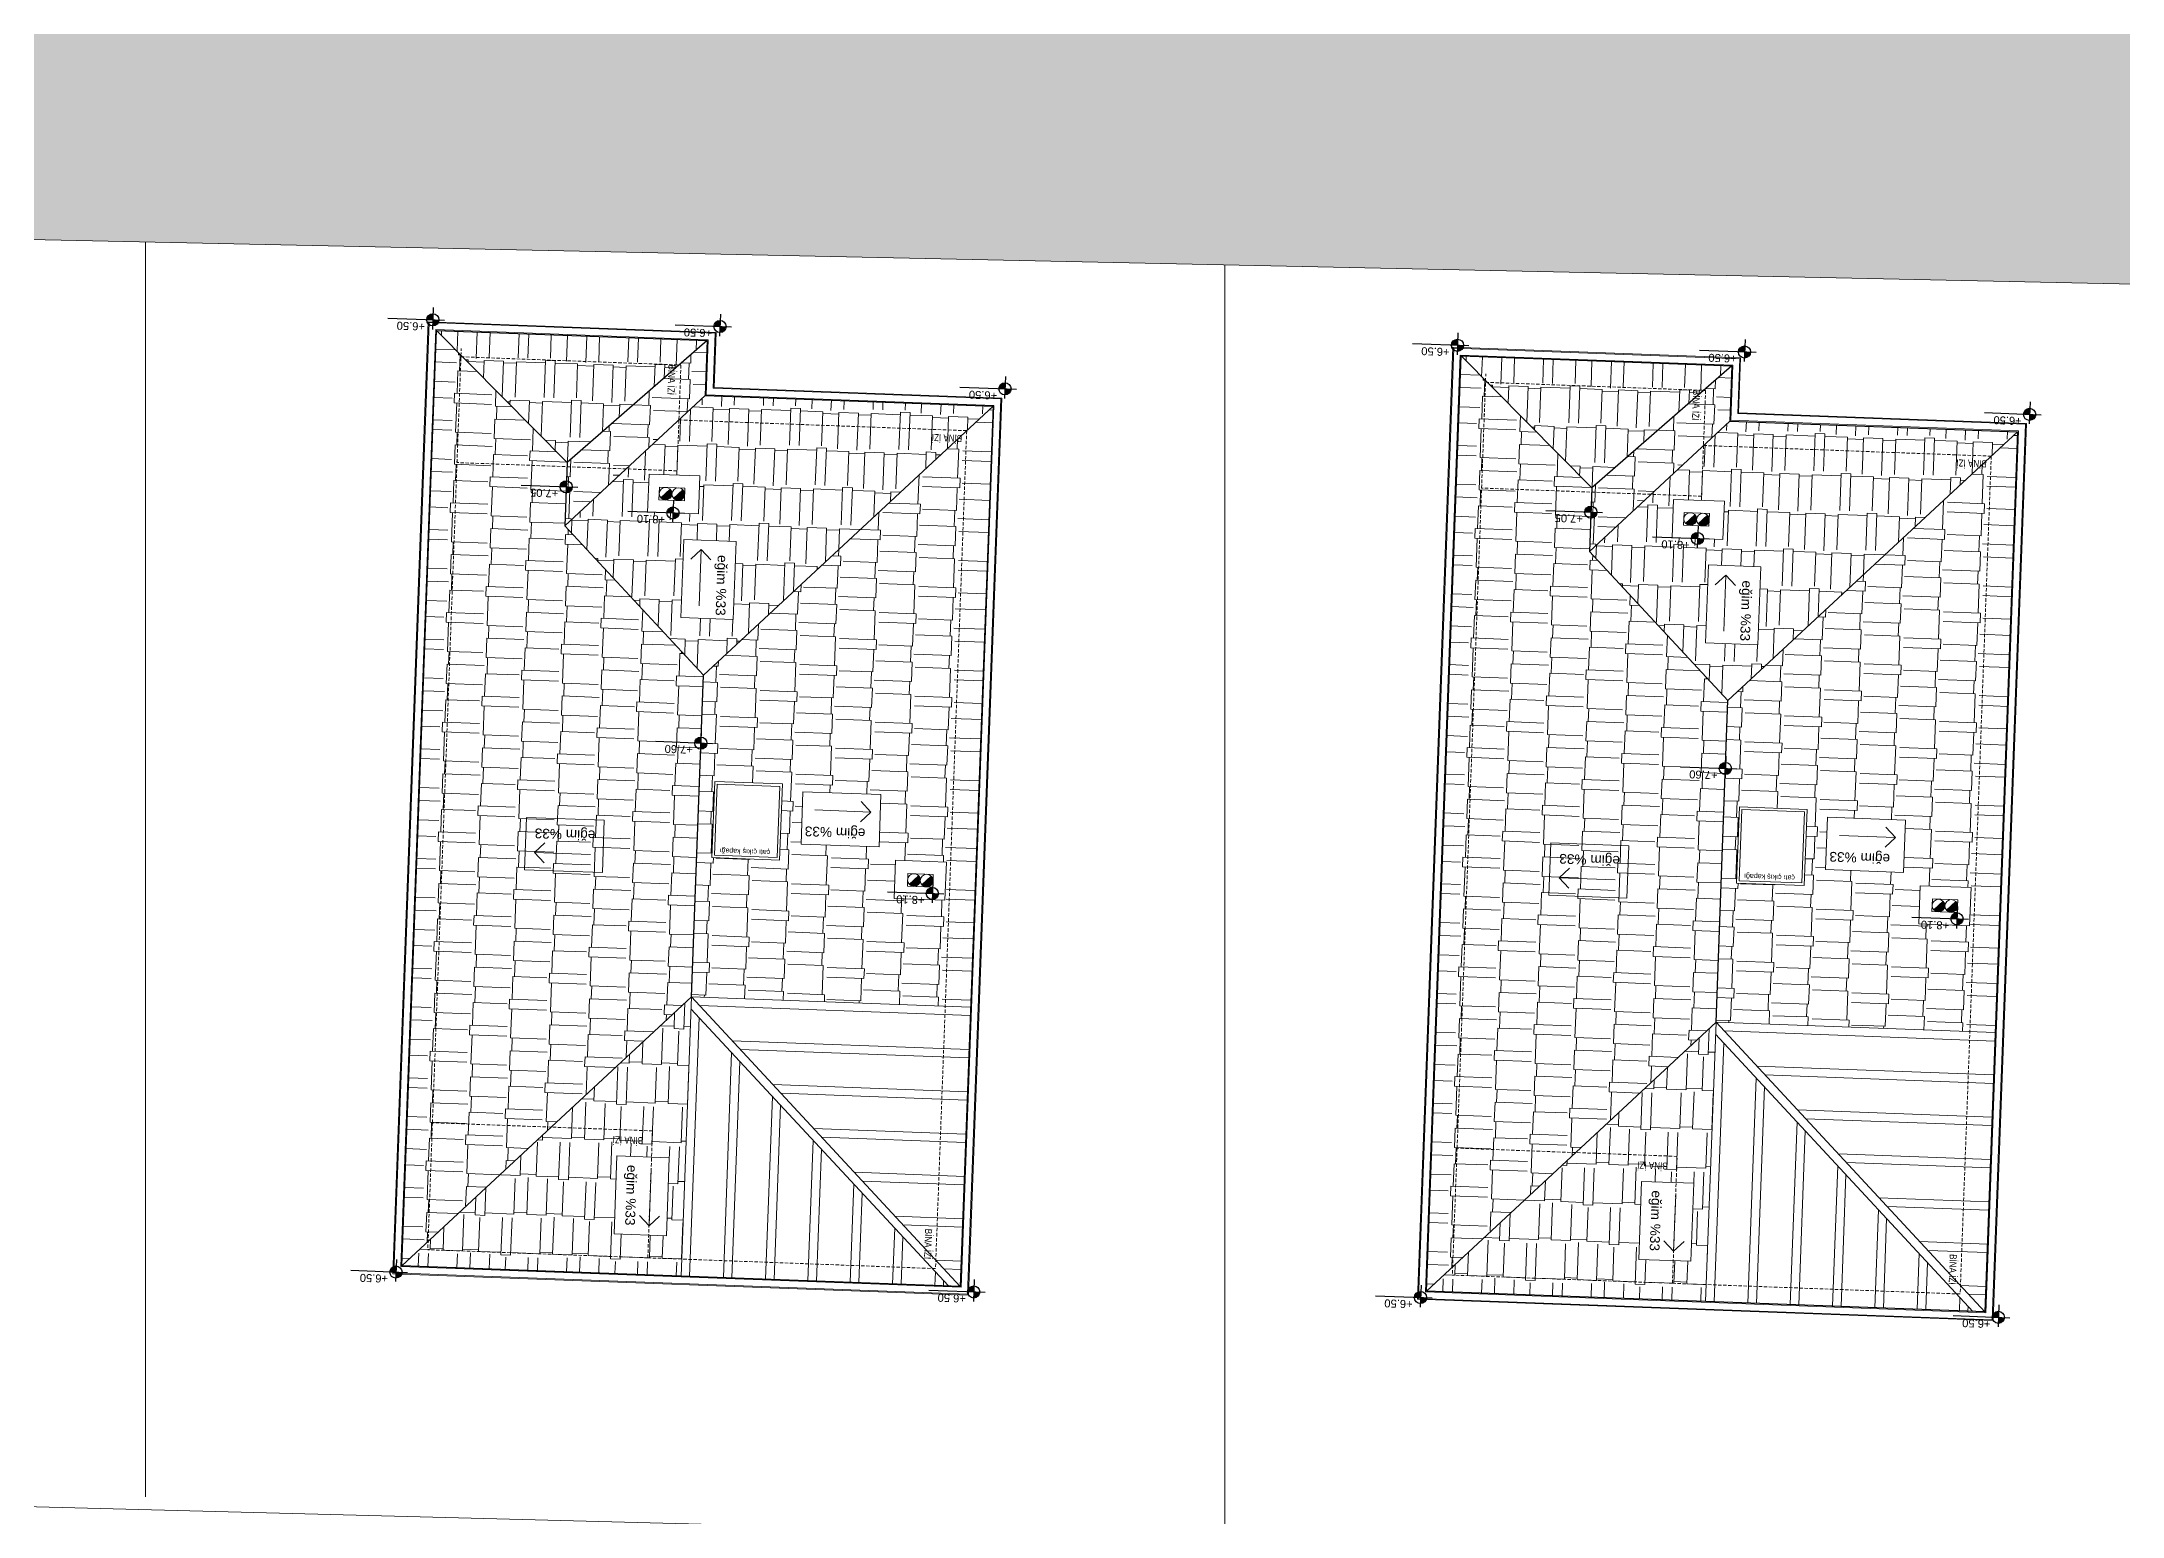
# Model space of a CAD drawing. Header units: centimetres. Extents: x 63871 to 181827, y -95930 to 42199.
# Drawn here: x 173357 to 175814, y -27745 to -26004 of the extents above; entities that cross this region are included whole.
import ezdxf
from ezdxf.enums import TextEntityAlignment as Align

# ---------------------------------------------------------------- set-up
doc = ezdxf.new("R2010")
doc.units = ezdxf.units.CM
doc.linetypes.add('11-021_500-SatisOfisi_220512$0${ Diamond }', pattern=[12, 4, -2, 2, 2, -2])
for name, color, linetype, lineweight in [('A-AREA-IDEN', 7, 'Continuous', 9), ('ARA SINIRLAR', 225, 'Continuous', 15), ('ARM_Pen_No__252', 8, 'Continuous', 18), ('Baca', 82, 'Continuous', 9), ('İz DÜŞÜMÜ', 7, '11-021_500-SatisOfisi_220512$0${ Diamond }', 18), ('OLUK', 222, 'Continuous', 15), ('TARAMA', 251, 'Continuous', 5), ('Çatı', 144, 'Continuous', 30)]:
    doc.layers.add(name, color=color, linetype=linetype, lineweight=lineweight)
doc.layers.add('KOT', color=171, linetype='Continuous')
doc.styles.add('Arial', font='Arial.ttf', dxfattribs={"height": 250})
doc.styles.add('Arial_1', font='Arial.ttf', dxfattribs={"height": 300})
doc.styles.add('MtXpl_Arial_Narrow_1', font='')
doc.styles.get('MtXpl_Arial_Narrow_1').set_extended_font_data('Arial Narrow')
pattern_1 = [(177.87319, (371848.01, 1588.15), (-98.784803, -42.082955), [22.86, -19.05, 26.67, -11.43, 34.29, -15.24]), (177.87319, (371825.095, 1587.095), (-98.784803, -42.082955), [19.05, -72.39, 15.24, -22.86]), (177.87319, (371779.583, 1593.55), (-98.784803, -42.082955), [11.43, -118.11]), (267.87319, (371848.01, 1588.15), (30.6659616, -46.8903553), [43.815, -139.065]), (267.87319, (371825.166, 1589), (30.6659616, -46.8903553), [42.8625, -140.0175]), (267.87319, (371806.13, 1589.706), (30.6659616, -46.8903553), [40.005, -142.875]), (267.87319, (371779.583, 1593.55), (30.6659616, -46.8903553), [43.815, -139.065]), (267.87319, (371768.16, 1593.975), (30.6659616, -46.8903553), [43.815, -139.065]), (267.87319, (371733.79, 1592.392), (30.6659616, -46.8903553), [41.91, -140.97])]
pattern_2 = [(87.87319, (371848.01, 1588.15), (-42.082955, 98.784803), [22.86, -19.05, 26.67, -11.43, 34.29, -15.24]), (87.87319, (371846.955, 1611.065), (-42.082955, 98.784803), [19.05, -72.39, 15.24, -22.86]), (87.87319, (371853.41, 1656.577), (-42.082955, 98.784803), [11.43, -118.11]), (177.87319, (371848.01, 1588.15), (-46.8903553, -30.6659616), [43.815, -139.065]), (177.87319, (371848.858, 1610.995), (-46.8903553, -30.6659616), [42.8625, -140.0175]), (177.87319, (371849.565, 1630.03), (-46.8903553, -30.6659616), [40.005, -142.875]), (177.87319, (371853.41, 1656.577), (-46.8903553, -30.6659616), [43.815, -139.065]), (177.87319, (371853.835, 1668), (-46.8903553, -30.6659616), [43.815, -139.065]), (177.87319, (371852.252, 1702.37), (-46.8903553, -30.6659616), [41.91, -140.97])]
pattern_3 = [(177.87319, (373057.833, 1558.112), (-98.784803, -42.082955), [22.86, -19.05, 26.67, -11.43, 34.29, -15.24]), (177.87319, (373034.92, 1557.057), (-98.784803, -42.082955), [19.05, -72.39, 15.24, -22.86]), (177.87319, (372989.407, 1563.513), (-98.784803, -42.082955), [11.43, -118.11]), (267.87319, (373057.833, 1558.112), (30.6659616, -46.8903553), [43.815, -139.065]), (267.87319, (373034.99, 1558.96), (30.6659616, -46.8903553), [42.8625, -140.0175]), (267.87319, (373015.952, 1559.668), (30.6659616, -46.8903553), [40.005, -142.875]), (267.87319, (372989.407, 1563.513), (30.6659616, -46.8903553), [43.815, -139.065]), (267.87319, (372977.984, 1563.937), (30.6659616, -46.8903553), [43.815, -139.065]), (267.87319, (372943.612, 1562.354), (30.6659616, -46.8903553), [41.91, -140.97])]
pattern_4 = [(87.87319, (373057.833, 1558.112), (-42.082955, 98.784803), [22.86, -19.05, 26.67, -11.43, 34.29, -15.24]), (87.87319, (373056.78, 1581.027), (-42.082955, 98.784803), [19.05, -72.39, 15.24, -22.86]), (87.87319, (373063.234, 1626.54), (-42.082955, 98.784803), [11.43, -118.11]), (177.87319, (373057.833, 1558.112), (-46.8903553, -30.6659616), [43.815, -139.065]), (177.87319, (373058.682, 1580.957), (-46.8903553, -30.6659616), [42.8625, -140.0175]), (177.87319, (373059.39, 1599.993), (-46.8903553, -30.6659616), [40.005, -142.875]), (177.87319, (373063.234, 1626.54), (-46.8903553, -30.6659616), [43.815, -139.065]), (177.87319, (373063.658, 1637.96), (-46.8903553, -30.6659616), [43.815, -139.065]), (177.87319, (373062.075, 1672.334), (-46.8903553, -30.6659616), [41.91, -140.97])]

# ---------------------------------------------------------------- blocks, each defined once
blk = doc.blocks.new('afadfa')
at = {"layer": 'Baca'}
h = blk.add_hatch(color=0, dxfattribs=at)
h.dxf.hatch_style = 1
h.paths.add_polyline_path([(525548.6, 4261233.8, 0.670516), (525535.8, 4261228.6, 0.199315), (525538, 4261223.2)])
h = blk.add_hatch(color=0, dxfattribs=at)
h.dxf.hatch_style = 1
h.paths.add_polyline_path([(525563.7, 4261233.8, 0.675614), (525550.8, 4261228.6, 0.202965), (525553, 4261223.2)])
for p, q in [((525538, 4261223.2), (525548.6, 4261233.8)), ((525553, 4261223.2), (525563.7, 4261233.8))]:
    blk.add_line(p, q, dxfattribs=at)
blk.add_lwpolyline([(525535.8, 4261236.1), (525565.8, 4261236), (525565.8, 4261221), (525535.8, 4261221.1)], close=True, dxfattribs=at)
for centre in [(525543.3, 4261228.6), (525558.3, 4261228.6)]:
    blk.add_circle(centre, 7.5, dxfattribs=at)

msp = doc.modelspace()

# ---------------------------------------------------------------- hatches: boundary and pattern name
at = {"layer": 'ARM_Pen_No__252'}
h = msp.add_hatch(dxfattribs=at)
h.set_pattern_fill('AR-HBONE', color=256, scale=0.51)
h.set_pattern_definition([(45, (0, -50000), (0, 73.27889), [155.448, -51.816]), (135, (36.64, -49963.36), (7e-15, 73.27889), [155.448, -51.816])])
h.paths.add_polyline_path([(175831.7, -22792.7), (175698, -25837), (170756.8, -25732.5), (171754.5, -22792.7)], flags=16)
h.paths.add_polyline_path([(172826.5, -19554.1), (175594.7, -11397.4), (175086.1, -11173.9), (170154.1, -25719.7), (167433.7, -25662.2), (167268.2, -26108.9), (178575.2, -26347.5), (178595, -25898.2), (176249, -25848.6), (176859.4, -11953.3), (176318.3, -11715.5), (176016.1, -19117.2), (175993.1, -19117.2), (175975.4, -19521.1)])
h.paths.add_polyline_path([(175975.4, -19521.1), (172826.5, -19554.1), (171829.1, -22492.9), (175844.9, -22492.9)])

# ---------------------------------------------------------------- linework, layer by layer
at = {"layer": 'ARA SINIRLAR', "color": 5}
for p, q in [((178575.2, -26347.9), (167268.2, -26108.9)), ((173479.9, -26240.2), (173479.9, -27721.9)), ((174754.1, -26267.1), (174754.1, -27770.1)), ((166730, -27561.8), (178508.4, -27867.6))]:
    msp.add_line(p, q, dxfattribs=at)

# ---------------------------------------------------------------- wipeouts: each hides what was drawn before it
msp.add_wipeout([(175700.7, -26454.5), (175661.3, -27513.8), (174981.8, -27488.5), (175023.6, -26364.3), (175363.3, -26376.9), (175360.9, -26441.9)]).dxf.layer = 'OLUK'

# ---------------------------------------------------------------- next in the draw order: hatches: boundary and pattern name
at = {"layer": 'KOT'}
h = msp.add_hatch(color=256, dxfattribs=at)
h.dxf.hatch_style = 1
h.paths.add_polyline_path([(175021.7, -26361.9, 0.009987), (175021.7, -26362.2), (175028.9, -26362.4), (175029.2, -26355, 0.414214)])
h = msp.add_hatch(color=256, dxfattribs=at)
h.dxf.hatch_style = 1
h.paths.add_polyline_path([(175028.7, -26368.9, 0.402561), (175036.1, -26362.3), (175028.9, -26362)])
h = msp.add_hatch(color=256, dxfattribs=at)
h.dxf.hatch_style = 1
h.paths.add_polyline_path([(175360.8, -26369.7, 0.009987), (175360.8, -26370), (175367.9, -26370.3), (175368.2, -26362.8, 0.414214)])
h = msp.add_hatch(color=256, dxfattribs=at)
h.dxf.hatch_style = 1
h.paths.add_polyline_path([(175367.7, -26376.7, 0.402561), (175375.1, -26370.1), (175367.9, -26369.9)])
h = msp.add_hatch(color=256, dxfattribs=at)
h.dxf.hatch_style = 1
h.paths.add_polyline_path([(175697.3, -26443.4, 0.009987), (175697.3, -26443.7), (175704.5, -26444), (175704.7, -26436.5, 0.414214)])
h = msp.add_hatch(color=256, dxfattribs=at)
h.dxf.hatch_style = 1
h.paths.add_polyline_path([(175704.2, -26450.4, 0.402561), (175711.6, -26443.8), (175704.5, -26443.5)])
h = msp.add_hatch(color=256, dxfattribs=at)
h.dxf.hatch_style = 1
h.paths.add_polyline_path([(175179.3, -26558.9, 0.009987), (175179.3, -26559.2), (175186.4, -26559.5), (175186.7, -26552, 0.414214)])
h = msp.add_hatch(color=256, dxfattribs=at)
h.dxf.hatch_style = 1
h.paths.add_polyline_path([(175186.2, -26565.9, 0.402561), (175193.6, -26559.3), (175186.4, -26559.1)])
h = msp.add_hatch(color=256, dxfattribs=at)
h.dxf.hatch_style = 1
h.paths.add_polyline_path([(175305.3, -26589.9, 0.009987), (175305.3, -26590.2), (175312.4, -26590.4), (175312.7, -26583, 0.414214)])
h = msp.add_hatch(color=256, dxfattribs=at)
h.dxf.hatch_style = 1
h.paths.add_polyline_path([(175312.2, -26596.9, 0.402561), (175319.6, -26590.3), (175312.4, -26590)])
h = msp.add_hatch(color=256, dxfattribs=at)
h.dxf.hatch_style = 1
h.paths.add_polyline_path([(175338.1, -26861.6, 0.009987), (175338.1, -26861.9), (175345.3, -26862.1), (175345.6, -26854.7, 0.414214)])
h = msp.add_hatch(color=256, dxfattribs=at)
h.dxf.hatch_style = 1
h.paths.add_polyline_path([(175345.1, -26868.6, 0.402561), (175352.5, -26862), (175345.3, -26861.7)])
h = msp.add_hatch(color=256, dxfattribs=at)
h.dxf.hatch_style = 1
h.paths.add_polyline_path([(175611.6, -27039.2, 0.009987), (175611.6, -27039.4), (175618.7, -27039.7), (175619, -27032.3, 0.414214)])
h = msp.add_hatch(color=256, dxfattribs=at)
h.dxf.hatch_style = 1
h.paths.add_polyline_path([(175618.5, -27046.2, 0.402561), (175625.9, -27039.6), (175618.7, -27039.3)])
h = msp.add_hatch(color=256, dxfattribs=at)
h.dxf.hatch_style = 1
h.paths.add_polyline_path([(174978.1, -27486.2, 0.009987), (174978.1, -27486.5), (174985.3, -27486.8), (174985.6, -27479.3, 0.414214)])
h = msp.add_hatch(color=256, dxfattribs=at)
h.dxf.hatch_style = 1
h.paths.add_polyline_path([(174985.1, -27493.2, 0.402561), (174992.5, -27486.6), (174985.3, -27486.3)])
h = msp.add_hatch(color=256, dxfattribs=at)
h.dxf.hatch_style = 1
h.paths.add_polyline_path([(175660.4, -27509.7, 0.009987), (175660.4, -27509.9), (175667.6, -27510.2), (175667.8, -27502.8, 0.414214)])
h = msp.add_hatch(color=256, dxfattribs=at)
h.dxf.hatch_style = 1
h.paths.add_polyline_path([(175667.3, -27516.7, 0.402561), (175674.7, -27510.1), (175667.6, -27509.8)])
at = {"layer": 'Çatı', "lineweight": 15}
h = msp.add_hatch(dxfattribs=at)
h.set_pattern_fill('AR-RSHKE', color=251, scale=0.15, angle=267.8732)
h.set_pattern_definition([(267.87319, (373057.833, 1558.112), (42.082955, -98.784803), [22.86, -19.05, 26.67, -11.43, 34.29, -15.24]), (267.87319, (373058.89, 1535.197), (42.082955, -98.784803), [19.05, -72.39, 15.24, -22.86]), (267.87319, (373052.433, 1489.686), (42.082955, -98.784803), [11.43, -118.11]), (357.87319, (373057.833, 1558.112), (46.8903553, 30.6659616), [43.815, -139.065]), (357.87319, (373056.985, 1535.268), (46.8903553, 30.6659616), [42.8625, -140.0175]), (357.87319, (373056.278, 1516.23), (46.8903553, 30.6659616), [40.005, -142.875]), (357.87319, (373052.433, 1489.686), (46.8903553, 30.6659616), [43.815, -139.065]), (357.87319, (373052.01, 1478.264), (46.8903553, 30.6659616), [43.815, -139.065]), (357.87319, (373053.59, 1443.89), (46.8903553, 30.6659616), [41.91, -140.97])])
h.paths.add_polyline_path([(175348.3, -26781.6), (175184.7, -26605.4), (175184.7, -26605.4), (175187.5, -26530.5), (175033.2, -26374.7), (174992.2, -27478.9), (175334.2, -27161.4)])
h = msp.add_hatch(dxfattribs=at)
h.set_pattern_fill('AR-RSHKE', color=251, scale=0.15, angle=177.8732)
h.set_pattern_definition(pattern_3)
h.paths.add_polyline_path([(175353, -26386.5), (175033.2, -26374.7), (175187.5, -26530.5)])
h.paths.add_polyline_path([(175304.8, -26412), (175303.2, -26453), (175318.4, -26453.6), (175320, -26412.5)], flags=24)
h = msp.add_hatch(dxfattribs=at)
h.set_pattern_fill('AR-RSHKE', color=251, scale=0.15, angle=447.8732)
h.set_pattern_definition(pattern_4)
h.paths.add_polyline_path([(175187.5, -26530.5), (175184.7, -26605.4), (175350.5, -26451.5), (175353, -26386.5)])
h.paths.add_polyline_path([(175304.8, -26412), (175303.2, -26453), (175318.4, -26453.6), (175320, -26412.5)], flags=25)
h = msp.add_hatch(dxfattribs=at)
h.set_pattern_fill('AR-RSHKE', color=251, scale=0.15, angle=177.8732)
h.set_pattern_definition(pattern_3)
h.paths.add_polyline_path([(175184.7, -26605.4), (175348.3, -26781.6), (175690.3, -26464.1), (175350.5, -26451.5)])
h.paths.add_polyline_path([(175282.5, -26589), (175284.1, -26544.1), (175344.1, -26546.3), (175342.4, -26591.3)], flags=16)
h.paths.add_polyline_path([(175295.9, -26574.5), (175296.5, -26559.5), (175326.5, -26560.7), (175325.9, -26575.7)], flags=0)
h.paths.add_polyline_path([(175296.2, -26567.1, -1), (175311.2, -26567.6, -1), (175326.2, -26568.2, -1), (175311.2, -26567.6, -1)], flags=0)
h.paths.add_polyline_path([(175325.3, -26621.5), (175387, -26623.8), (175383.6, -26715.9), (175321.9, -26713.6)], flags=16)
h.paths.add_polyline_path([(175359.2, -26636.6), (175356.3, -26713.9), (175380, -26714.7), (175382.9, -26637.5)], flags=8)
h.paths.add_polyline_path([(175656.7, -26495.6), (175615.7, -26494.1), (175615.1, -26509.3), (175656.1, -26510.9)], flags=25)
h = msp.add_hatch(dxfattribs=at)
h.set_pattern_fill('AR-RSHKE', color=251, scale=0.15, angle=447.8732)
h.set_pattern_definition(pattern_4)
h.paths.add_polyline_path([(175334.2, -27161.4), (175664, -27173.6), (175690.3, -26464.1), (175348.3, -26781.6)])
h.paths.add_polyline_path([(175558, -26922.8), (175555.7, -26984.5), (175463.6, -26981.1), (175465.9, -26919.4)], flags=16)
h.paths.add_polyline_path([(175441.7, -26910.2), (175438.4, -27000.1), (175358.4, -26997.2), (175361.8, -26907.2)], flags=16)
h.paths.add_polyline_path([(175438.6, -26913.1), (175435.5, -26997), (175361.5, -26994.3), (175364.7, -26910.3)], flags=0)
h.paths.add_polyline_path([(175575.3, -27000.3), (175635.3, -27002.5), (175633.6, -27047.5), (175573.7, -27045.2)], flags=16)
h.paths.add_polyline_path([(175589.8, -27015.8), (175619.7, -27016.9), (175619.2, -27032), (175589.2, -27030.8)], flags=0)
h.paths.add_polyline_path([(175604.5, -27023.9, -1), (175619.5, -27024.4, -1), (175604.5, -27023.9, -1), (175589.5, -27023.3, -1)], flags=0)
h.paths.add_polyline_path([(175542.9, -26956.7), (175465.6, -26953.8), (175464.7, -26977.5), (175542, -26980.4)], flags=8)
h.paths.add_polyline_path([(175429.5, -26984.7), (175365.6, -26982.3), (175365.2, -26993.8), (175429.1, -26996.2)], flags=8)
h = msp.add_hatch(dxfattribs=at)
h.set_pattern_fill('AR-RSHKE', color=251, scale=0.15, angle=357.8732)
h.set_pattern_definition([(357.87319, (373057.833, 1558.112), (98.784803, 42.082955), [22.86, -19.05, 26.67, -11.43, 34.29, -15.24]), (357.87319, (373080.75, 1559.168), (98.784803, 42.082955), [19.05, -72.39, 15.24, -22.86]), (357.87319, (373126.26, 1552.71), (98.784803, 42.082955), [11.43, -118.11]), (87.87319, (373057.833, 1558.112), (-30.6659616, 46.8903553), [43.815, -139.065]), (87.87319, (373080.678, 1557.264), (-30.6659616, 46.8903553), [42.8625, -140.0175]), (87.87319, (373099.714, 1556.557), (-30.6659616, 46.8903553), [40.005, -142.875]), (87.87319, (373126.26, 1552.712), (-30.6659616, 46.8903553), [43.815, -139.065]), (87.87319, (373137.682, 1552.288), (-30.6659616, 46.8903553), [43.815, -139.065]), (87.87319, (373172.055, 1553.87), (-30.6659616, 46.8903553), [41.91, -140.97])])
h.paths.add_polyline_path([(175334.2, -27161.4), (174992.2, -27478.9), (175321.9, -27491.1)])
h.paths.add_polyline_path([(175308.1, -27351.6), (175304.6, -27443.7), (175242.9, -27441.4), (175246.3, -27349.3)], flags=16)
h.paths.add_polyline_path([(175252.3, -27356.7), (175249.4, -27434), (175273.2, -27434.9), (175276, -27357.6)], flags=8)
h.paths.add_polyline_path([(175279.9, -27324.8), (175238.9, -27323.2), (175238.3, -27338.4), (175279.4, -27340)], flags=24)

# ---------------------------------------------------------------- next in the draw order: linework, layer by layer
at = {"layer": 'A-AREA-IDEN'}
for p, q in [((175345.8, -26633.4), (175333.4, -26644.8)), ((175343.3, -26699.6), (175345.8, -26633.4)), ((175345.8, -26633.4), (175357.2, -26645.7)), ((175479.9, -26940.8), (175546.1, -26943.3)), ((175546.1, -26943.3), (175533.8, -26954.7)), ((175546.1, -26943.3), (175534.7, -26930.9)), ((175148.9, -26990.9), (175161.2, -26979.5)), ((175215.1, -26993.4), (175148.9, -26990.9)), ((175148.9, -26990.9), (175160.3, -27003.2)), ((175286.6, -27365.6), (175284.2, -27431.8)), ((175284.2, -27431.8), (175272.7, -27419.5)), ((175284.2, -27431.8), (175296.5, -27420.4))]:
    msp.add_line(p, q, dxfattribs=at)
for points in [[(175321.9, -26713.6), (175325.3, -26621.5), (175387, -26623.8), (175383.6, -26715.9)], [(175438.4, -27000.1), (175358.4, -26997.2), (175361.8, -26907.2), (175441.7, -26910.2)], [(175435.5, -26997), (175361.5, -26994.3), (175364.7, -26910.3), (175438.6, -26913.1)], [(175465.9, -26919.4), (175558, -26922.8), (175555.7, -26984.5), (175463.6, -26981.1)], [(175229.1, -27014.8), (175137, -27011.4), (175139.3, -26949.6), (175231.4, -26953.1)], [(175308.1, -27351.6), (175304.6, -27443.7), (175242.9, -27441.4), (175246.3, -27349.3)]]:
    msp.add_lwpolyline(points, close=True, dxfattribs=at)
at = {"layer": 'Baca'}
for points in [[(175344.1, -26546.3), (175284.1, -26544.1), (175282.5, -26589), (175342.4, -26591.3)], [(175635.3, -27002.5), (175575.3, -27000.3), (175573.7, -27045.2), (175633.6, -27047.5)]]:
    msp.add_lwpolyline(points, close=True, dxfattribs=at)
at = {"layer": 'İz DÜŞÜMÜ'}
for p in [(175028.5, -27310.1), (175282.7, -27469.7)]:
    msp.add_line(p, (175022.9, -27460), dxfattribs=at)
msp.add_lwpolyline([(175319.4, -26480.4), (175317.2, -26540.3), (175057.4, -26530.7), (175062, -26405.8), (175321.9, -26415.4), (175319.4, -26480.4), (175659.2, -26493), (175622.5, -27482.3), (175282.7, -27469.7), (175288.3, -27319.8), (175028.5, -27310.1), (175062.4, -26395.8)], dxfattribs=at)
at = {"layer": 'KOT'}
for p, q in [((175042.5, -26362.9), (174975.8, -26360.4)), ((175029.5, -26347.3), (175028.5, -26373.4)), ((175368.5, -26355.2), (175367.5, -26381.3)), ((175381.6, -26370.8), (175314.8, -26368.3)), ((175705, -26428.9), (175704, -26454.9)), ((175718.1, -26444.5), (175651.3, -26442)), ((175200.1, -26560), (175133.3, -26557.5)), ((175187, -26544.4), (175186, -26570.5)), ((175313, -26575.4), (175312, -26601.4)), ((175326.1, -26591), (175259.3, -26588.5)), ((175345.9, -26847.1), (175344.9, -26873.1)), ((175358.9, -26862.7), (175292.2, -26860.2)), ((175619.3, -27024.6), (175618.3, -27050.7)), ((175632.4, -27040.2), (175565.6, -27037.7)), ((174998.9, -27487.3), (174932.2, -27484.8)), ((174985.9, -27471.7), (174984.9, -27497.7)), ((175681.2, -27510.7), (175614.4, -27508.2)), ((175668.1, -27495.1), (175667.2, -27521.2))]:
    msp.add_line(p, q, dxfattribs=at)
for centre in [(175028.9, -26362.1), (175367.9, -26370), (175704.5, -26443.7), (175186.4, -26559.2), (175312.4, -26590.2), (175345.3, -26861.9), (175618.7, -27039.4), (174985.3, -27486.5), (175667.6, -27509.9)]:
    msp.add_circle(centre, 7.17, dxfattribs=at)
at = {"layer": 'OLUK'}
for points in [[(175363.3, -26376.9), (175360.9, -26441.9), (175700.7, -26454.5), (175661.3, -27513.8), (174981.8, -27488.5), (175023.6, -26364.3)], [(175362.3, -26377.9), (175359.9, -26442.8), (175699.6, -26455.4), (175660.4, -27512.7), (174982.8, -27487.6), (175024.5, -26365.3)], [(175354, -26385.6), (175351.6, -26450.5), (175691.3, -26463.1), (175652.7, -27504.4), (174991.1, -27479.9), (175032.2, -26373.6)]]:
    msp.add_lwpolyline(points, close=True, dxfattribs=at)
at = {"layer": 'TARAMA'}
for p, q in [((175334.2, -27161.4), (175321.9, -27491.1)), ((175334.2, -27161.4), (175651.7, -27503.4)), ((175334.2, -27161.4), (175664, -27173.6)), ((175343.8, -27171.7), (175663.6, -27183.6)), ((175343.3, -27185.9), (175331.9, -27491.5)), ((175637.6, -27502.9), (175333.7, -27175.5)), ((175382.3, -27213.2), (175662.1, -27223.6)), ((175381.8, -27227.3), (175371.9, -27493)), ((175391.4, -27237.7), (175381.9, -27493.4)), ((175391.9, -27223.6), (175661.7, -27233.6)), ((175430.4, -27265), (175660.2, -27273.5)), ((175429.9, -27279.1), (175421.9, -27494.9)), ((175439.5, -27289.5), (175431.9, -27495.2)), ((175440, -27275.4), (175659.9, -27283.5)), ((175478.5, -27316.8), (175658.4, -27323.5)), ((175478, -27331), (175471.8, -27496.7)), ((175487.6, -27341.3), (175481.8, -27497.1)), ((175488.1, -27327.2), (175658, -27333.5)), ((175526.6, -27368.7), (175656.5, -27373.5)), ((175526.1, -27382.8), (175521.8, -27498.6)), ((175535.7, -27393.2), (175531.8, -27498.9)), ((175536.2, -27379), (175656.2, -27383.5)), ((175574.2, -27434.6), (175571.8, -27500.4)), ((175574.7, -27420.5), (175654.7, -27423.4)), ((175584.4, -27430.8), (175654.3, -27433.4)), ((175583.8, -27445), (175581.8, -27500.8)), ((175622.3, -27486.4), (175621.7, -27502.3)), ((175622.8, -27472.3), (175652.8, -27473.4)), ((175632.5, -27482.7), (175652.5, -27483.4)), ((175631.9, -27496.8), (175631.7, -27502.6))]:
    msp.add_line(p, q, dxfattribs=at)
at = {"layer": 'Çatı'}
for p, q in [((175187.5, -26530.5), (175033.2, -26374.7)), ((175353, -26386.5), (175187.5, -26530.5)), ((175184.7, -26605.4), (175350.5, -26451.5)), ((175348.3, -26781.6), (175690.3, -26464.1)), ((175187.5, -26530.5), (175184.7, -26605.4)), ((175348.3, -26781.6), (175184.7, -26605.4)), ((175334.2, -27161.4), (175348.3, -26781.6)), ((175334.2, -27161.4), (174992.2, -27478.9)), ((175651.7, -27503.4), (175334.2, -27161.4))]:
    msp.add_line(p, q, dxfattribs=at)
msp.add_lwpolyline([(175353, -26386.5), (175350.5, -26451.5), (175690.3, -26464.1), (175651.7, -27503.4), (174992.2, -27478.9), (175033.2, -26374.7)], close=True, dxfattribs=at)

# ---------------------------------------------------------------- next in the draw order: block references
at = {"layer": 'Baca', "rotation": 177.8731895439683}
for p in [(858639.8, 4212221.7), (858933, 4211765.4)]:
    msp.add_blockref('afadfa', p, dxfattribs=at)

# ---------------------------------------------------------------- next in the draw order: texts
at = {"style": 'MtXpl_Arial_Narrow_1'}
for rotation, p in [(267.8302, (175307.2, -26414.6)), (177.8302, (175654.1, -26498.1)), (177.8302, (175277.3, -27327.2)), (267.8302, (175610.3, -27435.1))]:
    msp.add_text('BİNA İZİ', height=8.32, rotation=rotation, dxfattribs=at).set_placement(p)
at = {"layer": 'A-AREA-IDEN', "style": 'Arial_1'}
msp.add_text('çatı çıkış kapağı', height=5.953, rotation=177.8732, dxfattribs=at).set_placement((175397.4, -26987.2), align=Align.CENTER)
at = {"layer": 'A-AREA-IDEN', "char_height": 11.52, "width": 136.287, "attachment_point": 2, "line_spacing_factor": 0.941778, "style": 'Arial'}
for insert, rotation in [((175375.5, -26675.8), 267.8732), ((175184.7, -26975.4), 177.8732), ((175503.7, -26973), 177.8732), ((175268.7, -27396), 267.8732)]:
    msp.add_mtext('eğim %33', dxfattribs=dict(at, insert=insert, rotation=rotation))
at = {"layer": 'KOT', "char_height": 9.45, "width": 57.696, "attachment_point": 2, "rotation": 177.8732, "line_spacing_factor": 0.941778, "style": 'Arial_1'}
for s, insert in [('+6.50', (175002.7, -26374.3)), ('+6.50', (175341.7, -26382.1)), ('+6.50', (175678.3, -26455.8)), ('+7.05', (175160.2, -26571.3)), ('+8.10', (175286.2, -26602.3)), ('+7.60', (175319.1, -26874)), ('+8.10', (175592.6, -27051.5)), ('+6.50', (174959.1, -27498.6)), ('+6.50', (175641.4, -27522))]:
    msp.add_mtext(s, dxfattribs=dict(at, insert=insert))

# ---------------------------------------------------------------- next in the draw order: wipeouts: each hides what was drawn before it
msp.add_wipeout([(174490.8, -26424.4), (174451.5, -27483.7), (173772, -27458.5), (173813.7, -26334.3), (174153.5, -26346.9), (174151.1, -26411.8)]).dxf.layer = 'OLUK'

# ---------------------------------------------------------------- next in the draw order: hatches: boundary and pattern name
at = {"layer": 'KOT'}
h = msp.add_hatch(color=256, dxfattribs=at)
h.dxf.hatch_style = 1
h.paths.add_polyline_path([(173811.9, -26331.8, 0.009987), (173811.9, -26332.1), (173819.1, -26332.4), (173819.3, -26324.9, 0.414214)])
h = msp.add_hatch(color=256, dxfattribs=at)
h.dxf.hatch_style = 1
h.paths.add_polyline_path([(173818.8, -26338.8, 0.402561), (173826.2, -26332.2), (173819.1, -26332)])
h = msp.add_hatch(color=256, dxfattribs=at)
h.dxf.hatch_style = 1
h.paths.add_polyline_path([(174151, -26339.7, 0.009987), (174150.9, -26340), (174158.1, -26340.2), (174158.4, -26332.8, 0.414214)])
h = msp.add_hatch(color=256, dxfattribs=at)
h.dxf.hatch_style = 1
h.paths.add_polyline_path([(174157.9, -26346.7, 0.402561), (174165.3, -26340.1), (174158.1, -26339.8)])
h = msp.add_hatch(color=256, dxfattribs=at)
h.dxf.hatch_style = 1
h.paths.add_polyline_path([(174487.5, -26413.4, 0.009987), (174487.5, -26413.6), (174494.6, -26413.9), (174494.9, -26406.5, 0.414214)])
h = msp.add_hatch(color=256, dxfattribs=at)
h.dxf.hatch_style = 1
h.paths.add_polyline_path([(174494.4, -26420.4, 0.402561), (174501.8, -26413.8), (174494.6, -26413.5)])
h = msp.add_hatch(color=256, dxfattribs=at)
h.dxf.hatch_style = 1
h.paths.add_polyline_path([(173969.4, -26528.9, 0.009987), (173969.4, -26529.2), (173976.6, -26529.5), (173976.9, -26522, 0.414214)])
h = msp.add_hatch(color=256, dxfattribs=at)
h.dxf.hatch_style = 1
h.paths.add_polyline_path([(173976.4, -26535.9, 0.402561), (173983.8, -26529.3), (173976.6, -26529)])
h = msp.add_hatch(color=256, dxfattribs=at)
h.dxf.hatch_style = 1
h.paths.add_polyline_path([(174095.4, -26559.9, 0.009987), (174095.4, -26560.1), (174102.6, -26560.4), (174102.9, -26553, 0.414214)])
h = msp.add_hatch(color=256, dxfattribs=at)
h.dxf.hatch_style = 1
h.paths.add_polyline_path([(174102.4, -26566.9, 0.402561), (174109.8, -26560.3), (174102.6, -26560)])
h = msp.add_hatch(color=256, dxfattribs=at)
h.dxf.hatch_style = 1
h.paths.add_polyline_path([(174128.3, -26831.6, 0.009987), (174128.3, -26831.8), (174135.5, -26832.1), (174135.7, -26824.7, 0.414214)])
h = msp.add_hatch(color=256, dxfattribs=at)
h.dxf.hatch_style = 1
h.paths.add_polyline_path([(174135.2, -26838.6, 0.402561), (174142.6, -26832), (174135.5, -26831.7)])
h = msp.add_hatch(color=256, dxfattribs=at)
h.dxf.hatch_style = 1
h.paths.add_polyline_path([(174401.8, -27009.1, 0.009987), (174401.8, -27009.4), (174408.9, -27009.7), (174409.2, -27002.2, 0.414214)])
h = msp.add_hatch(color=256, dxfattribs=at)
h.dxf.hatch_style = 1
h.paths.add_polyline_path([(174408.7, -27016.1, 0.402561), (174416.1, -27009.5), (174408.9, -27009.2)])
h = msp.add_hatch(color=256, dxfattribs=at)
h.dxf.hatch_style = 1
h.paths.add_polyline_path([(173768.3, -27456.2, 0.009987), (173768.3, -27456.4), (173775.5, -27456.7), (173775.7, -27449.3, 0.414214)])
h = msp.add_hatch(color=256, dxfattribs=at)
h.dxf.hatch_style = 1
h.paths.add_polyline_path([(173775.2, -27463.2, 0.402561), (173782.6, -27456.6), (173775.5, -27456.3)])
h = msp.add_hatch(color=256, dxfattribs=at)
h.dxf.hatch_style = 1
h.paths.add_polyline_path([(174450.6, -27479.6, 0.009987), (174450.6, -27479.9), (174457.7, -27480.2), (174458, -27472.7, 0.414214)])
h = msp.add_hatch(color=256, dxfattribs=at)
h.dxf.hatch_style = 1
h.paths.add_polyline_path([(174457.5, -27486.6, 0.402561), (174464.9, -27480), (174457.8, -27479.8)])
at = {"layer": 'Çatı', "lineweight": 15}
h = msp.add_hatch(dxfattribs=at)
h.set_pattern_fill('AR-RSHKE', color=251, scale=0.15, angle=267.8732)
h.set_pattern_definition([(267.87319, (371848.01, 1588.15), (42.082955, -98.784803), [22.86, -19.05, 26.67, -11.43, 34.29, -15.24]), (267.87319, (371849.065, 1565.235), (42.082955, -98.784803), [19.05, -72.39, 15.24, -22.86]), (267.87319, (371842.61, 1519.724), (42.082955, -98.784803), [11.43, -118.11]), (357.87319, (371848.01, 1588.15), (46.8903553, 30.6659616), [43.815, -139.065]), (357.87319, (371847.162, 1565.306), (46.8903553, 30.6659616), [42.8625, -140.0175]), (357.87319, (371846.455, 1546.27), (46.8903553, 30.6659616), [40.005, -142.875]), (357.87319, (371842.61, 1519.724), (46.8903553, 30.6659616), [43.815, -139.065]), (357.87319, (371842.185, 1508.3), (46.8903553, 30.6659616), [43.815, -139.065]), (357.87319, (371843.768, 1473.93), (46.8903553, 30.6659616), [41.91, -140.97])])
h.paths.add_polyline_path([(174138.5, -26751.6), (173974.9, -26575.4), (173974.9, -26575.4), (173977.7, -26500.5), (173823.3, -26344.6), (173782.3, -27448.9), (174124.4, -27131.3)])
h = msp.add_hatch(dxfattribs=at)
h.set_pattern_fill('AR-RSHKE', color=251, scale=0.15, angle=177.8732)
h.set_pattern_definition(pattern_1)
h.paths.add_polyline_path([(174143.1, -26356.5), (173823.3, -26344.6), (173977.7, -26500.5)])
h.paths.add_polyline_path([(174094.9, -26381.9), (174093.4, -26423), (174108.6, -26423.6), (174110.2, -26382.5)], flags=24)
h = msp.add_hatch(dxfattribs=at)
h.set_pattern_fill('AR-RSHKE', color=251, scale=0.15, angle=447.8732)
h.set_pattern_definition(pattern_2)
h.paths.add_polyline_path([(173977.7, -26500.5), (173974.9, -26575.4), (174140.7, -26421.4), (174143.1, -26356.5)])
h.paths.add_polyline_path([(174094.9, -26381.9), (174093.4, -26423), (174108.6, -26423.6), (174110.2, -26382.5)], flags=25)
h = msp.add_hatch(dxfattribs=at)
h.set_pattern_fill('AR-RSHKE', color=251, scale=0.15, angle=177.8732)
h.set_pattern_definition(pattern_1)
h.paths.add_polyline_path([(173974.9, -26575.4), (174138.5, -26751.6), (174480.5, -26434.1), (174140.7, -26421.4)])
h.paths.add_polyline_path([(174072.6, -26559), (174074.3, -26514.1), (174134.3, -26516.3), (174132.6, -26561.2)], flags=16)
h.paths.add_polyline_path([(174086.1, -26544.5), (174086.7, -26529.5), (174116.6, -26530.6), (174116.1, -26545.7)], flags=0)
h.paths.add_polyline_path([(174086.4, -26537, -1), (174101.4, -26537.6, -1), (174116.4, -26538.1, -1), (174101.4, -26537.6, -1)], flags=0)
h.paths.add_polyline_path([(174115.5, -26591.5), (174177.2, -26593.7), (174173.8, -26685.8), (174112, -26683.5)], flags=16)
h.paths.add_polyline_path([(174149.3, -26606.6), (174146.5, -26683.8), (174170.2, -26684.7), (174173.1, -26607.4)], flags=8)
h.paths.add_polyline_path([(174446.9, -26465.6), (174405.9, -26464), (174405.3, -26479.3), (174446.3, -26480.8)], flags=25)
h = msp.add_hatch(dxfattribs=at)
h.set_pattern_fill('AR-RSHKE', color=251, scale=0.15, angle=447.8732)
h.set_pattern_definition(pattern_2)
h.paths.add_polyline_path([(174124.4, -27131.3), (174454.1, -27143.6), (174480.5, -26434.1), (174138.5, -26751.6)])
h.paths.add_polyline_path([(174348.2, -26892.7), (174345.9, -26954.5), (174253.8, -26951.1), (174256.1, -26889.3)], flags=16)
h.paths.add_polyline_path([(174231.9, -26880.1), (174228.5, -26970.1), (174148.6, -26967.1), (174151.9, -26877.2)], flags=16)
h.paths.add_polyline_path([(174228.8, -26883), (174225.7, -26967), (174151.7, -26964.2), (174154.8, -26880.3)], flags=0)
h.paths.add_polyline_path([(174365.5, -26970.2), (174425.5, -26972.5), (174423.8, -27017.4), (174363.8, -27015.2)], flags=16)
h.paths.add_polyline_path([(174379.9, -26985.7), (174409.9, -26986.9), (174409.4, -27001.9), (174379.4, -27000.8)], flags=0)
h.paths.add_polyline_path([(174394.7, -26993.8, -1), (174409.6, -26994.4, -1), (174394.7, -26993.8, -1), (174379.7, -26993.3, -1)], flags=0)
h.paths.add_polyline_path([(174333.1, -26926.6), (174255.8, -26923.8), (174254.9, -26947.5), (174332.2, -26950.4)], flags=8)
h.paths.add_polyline_path([(174219.7, -26954.6), (174155.8, -26952.3), (174155.4, -26963.8), (174219.3, -26966.2)], flags=8)
h = msp.add_hatch(dxfattribs=at)
h.set_pattern_fill('AR-RSHKE', color=251, scale=0.15, angle=357.8732)
h.set_pattern_definition([(357.87319, (371848.01, 1588.15), (98.784803, 42.082955), [22.86, -19.05, 26.67, -11.43, 34.29, -15.24]), (357.87319, (371870.925, 1589.206), (98.784803, 42.082955), [19.05, -72.39, 15.24, -22.86]), (357.87319, (371916.437, 1582.75), (98.784803, 42.082955), [11.43, -118.11]), (87.87319, (371848.01, 1588.15), (-30.6659616, 46.8903553), [43.815, -139.065]), (87.87319, (371870.854, 1587.302), (-30.6659616, 46.8903553), [42.8625, -140.0175]), (87.87319, (371889.89, 1586.595), (-30.6659616, 46.8903553), [40.005, -142.875]), (87.87319, (371916.437, 1582.75), (-30.6659616, 46.8903553), [43.815, -139.065]), (87.87319, (371927.86, 1582.326), (-30.6659616, 46.8903553), [43.815, -139.065]), (87.87319, (371962.23, 1583.91), (-30.6659616, 46.8903553), [41.91, -140.97])])
h.paths.add_polyline_path([(174124.4, -27131.3), (173782.3, -27448.9), (174112.1, -27461.1)])
h.paths.add_polyline_path([(174098.2, -27321.6), (174094.8, -27413.7), (174033.1, -27411.4), (174036.5, -27319.3)], flags=16)
h.paths.add_polyline_path([(174042.5, -27326.7), (174039.6, -27404), (174063.3, -27404.8), (174066.2, -27327.6)], flags=8)
h.paths.add_polyline_path([(174070.1, -27294.7), (174029.1, -27293.2), (174028.5, -27308.4), (174069.5, -27310)], flags=24)

# ---------------------------------------------------------------- next in the draw order: linework, layer by layer
at = {"layer": 'A-AREA-IDEN'}
for p, q in [((174135.9, -26603.3), (174123.6, -26614.8)), ((174133.5, -26669.6), (174135.9, -26603.3)), ((174135.9, -26603.3), (174147.4, -26615.6)), ((174336.3, -26913.2), (174324.9, -26900.9)), ((174270, -26910.8), (174336.3, -26913.2)), ((174336.3, -26913.2), (174324, -26924.6)), ((173939, -26960.9), (173951.3, -26949.4)), ((174005.3, -26963.3), (173939, -26960.9)), ((173939, -26960.9), (173950.5, -26973.2)), ((174076.8, -27335.5), (174074.3, -27401.8)), ((174074.3, -27401.8), (174062.9, -27389.5)), ((174074.3, -27401.8), (174086.6, -27390.4))]:
    msp.add_line(p, q, dxfattribs=at)
for points in [[(174112, -26683.5), (174115.5, -26591.5), (174177.2, -26593.7), (174173.8, -26685.8)], [(174228.5, -26970.1), (174148.6, -26967.1), (174151.9, -26877.2), (174231.9, -26880.1)], [(174225.7, -26967), (174151.7, -26964.2), (174154.8, -26880.3), (174228.8, -26883)], [(174256.1, -26889.3), (174348.2, -26892.7), (174345.9, -26954.5), (174253.8, -26951.1)], [(174019.2, -26984.8), (173927.2, -26981.3), (173929.5, -26919.6), (174021.5, -26923)], [(174098.2, -27321.6), (174094.8, -27413.7), (174033.1, -27411.4), (174036.5, -27319.3)]]:
    msp.add_lwpolyline(points, close=True, dxfattribs=at)
at = {"layer": 'Baca'}
for points in [[(174134.3, -26516.3), (174074.3, -26514.1), (174072.6, -26559), (174132.6, -26561.2)], [(174425.5, -26972.5), (174365.5, -26970.2), (174363.8, -27015.2), (174423.8, -27017.4)]]:
    msp.add_lwpolyline(points, close=True, dxfattribs=at)
at = {"layer": 'İz DÜŞÜMÜ'}
for p in [(173818.6, -27280.1), (174072.9, -27439.6)]:
    msp.add_line(p, (173813.1, -27430), dxfattribs=at)
msp.add_lwpolyline([(174109.6, -26450.3), (174107.4, -26510.3), (173847.6, -26500.6), (173852.2, -26375.7), (174112, -26385.4), (174109.6, -26450.3), (174449.4, -26462.9), (174412.6, -27452.3), (174072.9, -27439.6), (174078.5, -27289.7), (173818.6, -27280.1), (173852.6, -26365.7)], dxfattribs=at)
at = {"layer": 'KOT'}
for p, q in [((173832.7, -26332.9), (173765.9, -26330.4)), ((173819.6, -26317.3), (173818.7, -26343.4)), ((174171.7, -26340.8), (174105, -26338.3)), ((174158.7, -26325.2), (174157.7, -26351.2)), ((174508.3, -26414.4), (174441.5, -26411.9)), ((174495.2, -26398.8), (174494.2, -26424.9)), ((173990.2, -26530), (173923.5, -26527.5)), ((173977.2, -26514.4), (173976.2, -26540.4)), ((174116.2, -26560.9), (174049.5, -26558.4)), ((174103.2, -26545.3), (174102.2, -26571.4)), ((174136, -26817), (174135.1, -26843.1)), ((174149.1, -26832.6), (174082.3, -26830.1)), ((174409.5, -26994.6), (174408.5, -27020.6)), ((174422.6, -27010.2), (174355.8, -27007.7)), ((173776, -27441.6), (173775.1, -27467.7)), ((173789.1, -27457.2), (173722.3, -27454.7)), ((174458.3, -27465.1), (174457.3, -27491.1)), ((174471.4, -27480.7), (174404.6, -27478.2))]:
    msp.add_line(p, q, dxfattribs=at)
for centre in [(173819.1, -26332.1), (174158.1, -26340), (174494.6, -26413.6), (173976.6, -26529.2), (174102.6, -26560.1), (174135.5, -26831.8), (174408.9, -27009.4), (173775.5, -27456.4), (174457.7, -27479.9)]:
    msp.add_circle(centre, 7.17, dxfattribs=at)
at = {"layer": 'OLUK'}
for points in [[(174153.5, -26346.9), (174151.1, -26411.8), (174490.8, -26424.4), (174451.5, -27483.7), (173772, -27458.5), (173813.7, -26334.3)], [(174152.5, -26347.8), (174150, -26412.8), (174489.8, -26425.4), (174450.5, -27482.7), (173773, -27457.5), (173814.7, -26335.3)], [(174144.2, -26355.5), (174141.8, -26420.5), (174481.5, -26433.1), (174442.8, -27474.4), (173781.3, -27449.8), (173822.4, -26343.6)]]:
    msp.add_lwpolyline(points, close=True, dxfattribs=at)
at = {"layer": 'TARAMA'}
for p, q in [((174124.4, -27131.3), (174112.1, -27461.1)), ((174427.8, -27472.8), (174123.8, -27145.5)), ((174124.4, -27131.3), (174441.9, -27473.4)), ((174124.4, -27131.3), (174454.1, -27143.6)), ((174134, -27141.7), (174453.8, -27153.6)), ((174133.5, -27155.8), (174122.1, -27461.5)), ((174171.9, -27197.3), (174162.1, -27463)), ((174172.5, -27183.2), (174452.3, -27193.5)), ((174182.1, -27193.5), (174451.9, -27203.5)), ((174181.6, -27207.6), (174172.1, -27463.3)), ((174220.6, -27235), (174450.4, -27243.5)), ((174230.2, -27245.3), (174450.1, -27253.5)), ((174220.1, -27249.1), (174212, -27464.8)), ((174229.7, -27259.5), (174222, -27465.2)), ((174268.7, -27286.8), (174448.6, -27293.5)), ((174268.2, -27300.9), (174262, -27466.7)), ((174277.8, -27311.3), (174272, -27467)), ((174278.3, -27297.2), (174448.2, -27303.5)), ((174316.8, -27338.6), (174446.7, -27343.4)), ((174316.3, -27352.7), (174312, -27468.5)), ((174325.9, -27363.1), (174322, -27468.9)), ((174326.4, -27349), (174446.3, -27353.4)), ((174364.9, -27390.4), (174444.9, -27393.4)), ((174364.4, -27404.6), (174361.9, -27470.4)), ((174374, -27414.9), (174371.9, -27470.8)), ((174374.5, -27400.8), (174444.5, -27403.4)), ((174413, -27442.3), (174443, -27443.4)), ((174412.5, -27456.4), (174411.9, -27472.2)), ((174422.1, -27466.8), (174421.9, -27472.6)), ((174422.6, -27452.6), (174442.6, -27453.4))]:
    msp.add_line(p, q, dxfattribs=at)
at = {"layer": 'Çatı'}
for p, q in [((173977.7, -26500.5), (173823.3, -26344.6)), ((174143.1, -26356.5), (173977.7, -26500.5)), ((173974.9, -26575.4), (174140.7, -26421.4)), ((174138.5, -26751.6), (174480.5, -26434.1)), ((173977.7, -26500.5), (173974.9, -26575.4)), ((174138.5, -26751.6), (173974.9, -26575.4)), ((174124.4, -27131.3), (174138.5, -26751.6)), ((174124.4, -27131.3), (173782.3, -27448.9)), ((174441.9, -27473.4), (174124.4, -27131.3))]:
    msp.add_line(p, q, dxfattribs=at)
msp.add_lwpolyline([(174143.1, -26356.5), (174140.7, -26421.4), (174480.5, -26434.1), (174441.9, -27473.4), (173782.3, -27448.9), (173823.3, -26344.6)], close=True, dxfattribs=at)

# ---------------------------------------------------------------- next in the draw order: block references
at = {"layer": 'Baca', "rotation": 177.8731895439683}
for p in [(857429.9, 4212251.7), (857723.2, 4211795.4)]:
    msp.add_blockref('afadfa', p, dxfattribs=at)

# ---------------------------------------------------------------- next in the draw order: texts
at = {"style": 'MtXpl_Arial_Narrow_1'}
for rotation, p in [(267.8302, (174097.4, -26384.6)), (177.8302, (174444.3, -26468.1)), (177.8302, (174067.5, -27297.2)), (267.8302, (174400.4, -27405.1))]:
    msp.add_text('BİNA İZİ', height=8.32, rotation=rotation, dxfattribs=at).set_placement(p)
at = {"layer": 'A-AREA-IDEN', "style": 'Arial_1'}
msp.add_text('çatı çıkış kapağı', height=5.953, rotation=177.8732, dxfattribs=at).set_placement((174187.6, -26957.1), align=Align.CENTER)
at = {"layer": 'A-AREA-IDEN', "char_height": 11.52, "width": 136.287, "attachment_point": 2, "line_spacing_factor": 0.941778, "style": 'Arial'}
for insert, rotation in [((174165.7, -26645.8), 267.8732), ((173974.9, -26945.4), 177.8732), ((174293.8, -26943), 177.8732), ((174058.9, -27365.9), 267.8732)]:
    msp.add_mtext('eğim %33', dxfattribs=dict(at, insert=insert, rotation=rotation))
at = {"layer": 'KOT', "char_height": 9.45, "width": 57.696, "attachment_point": 2, "rotation": 177.8732, "line_spacing_factor": 0.941778, "style": 'Arial_1'}
for s, insert in [('+6.50', (173792.9, -26344.2)), ('+6.50', (174131.9, -26352.1)), ('+6.50', (174468.5, -26425.7)), ('+7.05', (173950.4, -26541.3)), ('+8.10', (174076.4, -26572.2)), ('+7.60', (174109.3, -26843.9)), ('+8.10', (174382.7, -27021.5)), ('+6.50', (173749.3, -27468.5)), ('+6.50', (174431.6, -27492))]:
    msp.add_mtext(s, dxfattribs=dict(at, insert=insert))

doc.saveas('drawing.dxf')
